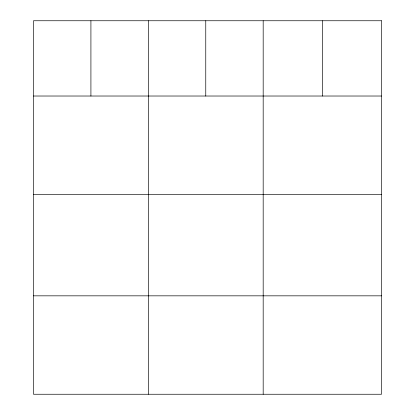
<?xml version="1.0" encoding="UTF-8"?>
<svg xmlns="http://www.w3.org/2000/svg" width="415" height="415" viewBox="0 0 415 415"><rect width="100%" height="100%" fill="white"/><g stroke="black" fill="none" stroke-linecap="round" stroke-linejoin="round"><path stroke-width="0.62" d="M33.496 96.021L381.504 96.021M33.496 194.438L381.504 194.438M33.496 295.833L381.504 295.833M322.346 20.75L322.346 96.021M263.183 20.75L263.183 394.25M205.762 20.75L205.762 96.021M148.337 20.75L148.337 394.25M90.916 20.75L90.916 96.021M381.504 20.75L33.496 20.75L33.496 394.25L381.504 394.25L381.504 20.75"/></g></svg>
